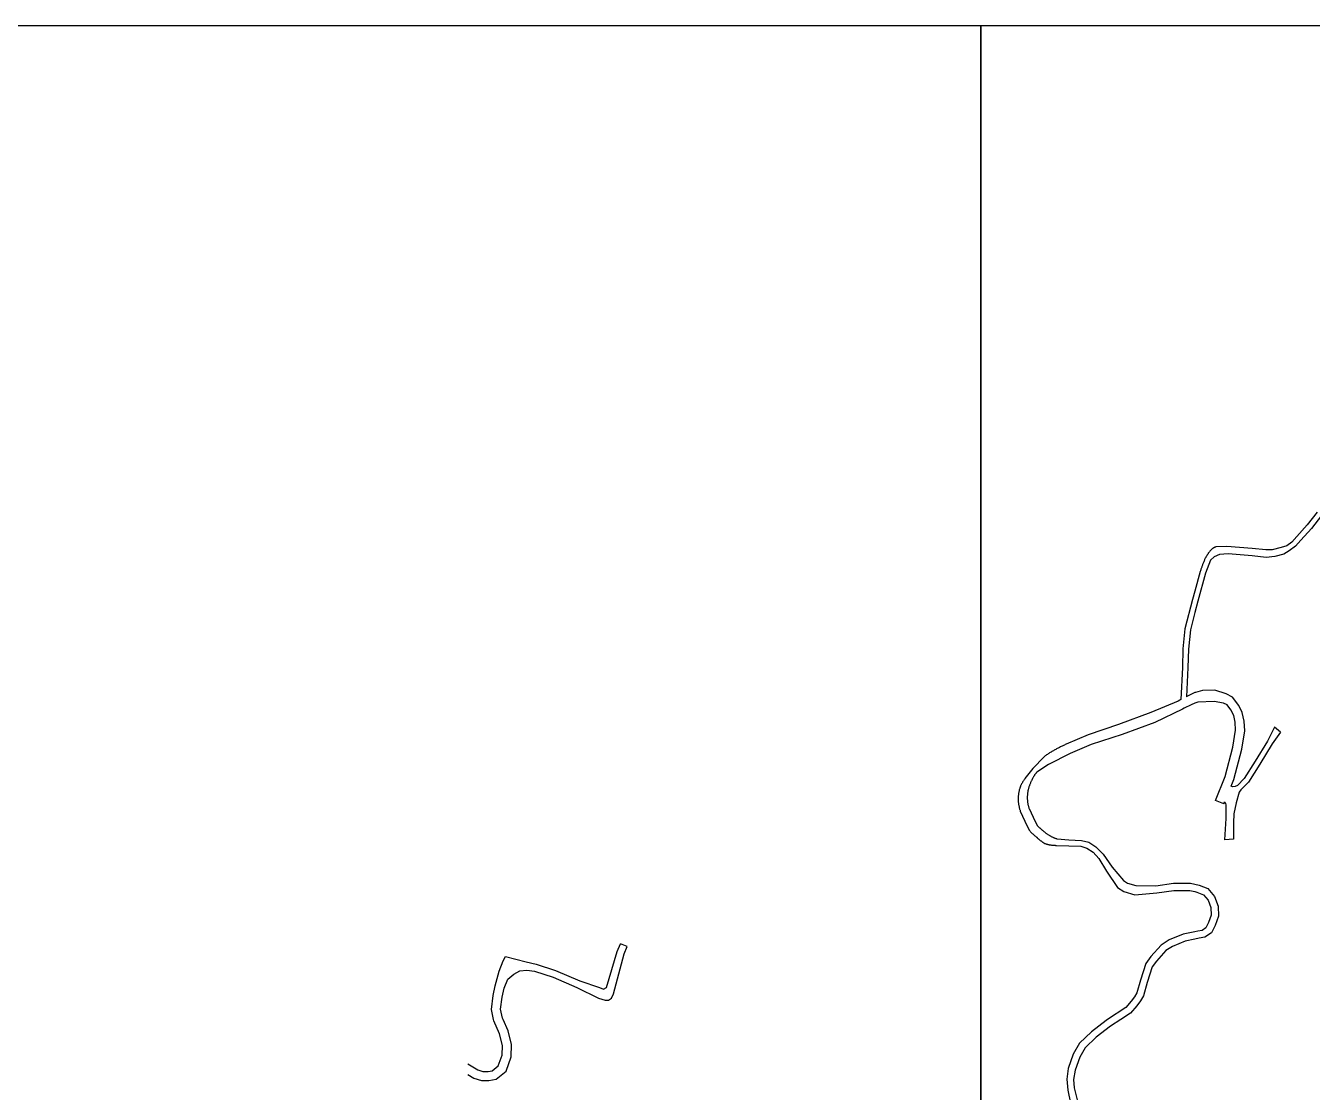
# Model space of a CAD drawing. Header units: metres. Extents: x -24000 to -20800, y -90000 to -87000.
# Drawn here: x -22925 to -22218, y -88187 to -87600 of the extents above; entities that cross this region are included whole.
import ezdxf

# ---------------------------------------------------------------- set-up
doc = ezdxf.new("R2010")
doc.units = ezdxf.units.M
doc.header["$LTSCALE"] = 2.5
doc.layers.add('図郭', color=7, linetype='Continuous')
doc.layers.add('道路', color=7, linetype='Continuous')

msp = doc.modelspace()

# ---------------------------------------------------------------- linework, layer by layer
at = {"layer": '図郭'}
for points in [[(-23200, -88200), (-22400, -88200), (-22400, -87600), (-23200, -87600)], [(-22400, -88200), (-21600, -88200), (-21600, -87600), (-22400, -87600)]]:
    msp.add_lwpolyline(points, close=True, dxfattribs=at)
at = {"layer": '道路', "flags": 128}
for points in [[(-22215.06, -87867.68), (-22220.43, -87874.59), (-22226.2, -87880.97), (-22229.02, -87884.16), (-22231.7, -87886.15), (-22234.78, -87887.07), (-22239.86, -87888.25), (-22243.2, -87888.24), (-22250.68, -87887.54), (-22264.7, -87886.55), (-22270.58, -87886.66), (-22270.78, -87886.72), (-22270.97, -87886.78), (-22271.16, -87886.85), (-22271.35, -87886.93), (-22271.53, -87887.02), (-22271.71, -87887.11), (-22271.89, -87887.2), (-22272.07, -87887.31), (-22272.24, -87887.42), (-22272.41, -87887.53), (-22272.57, -87887.65), (-22272.73, -87887.77), (-22272.89, -87887.9), (-22272.99, -87887.99), (-22273.19, -87888.17), (-22273.38, -87888.36), (-22273.57, -87888.55), (-22273.75, -87888.74), (-22273.93, -87888.94), (-22274.11, -87889.15), (-22274.27, -87889.36), (-22274.44, -87889.57), (-22274.6, -87889.79), (-22274.76, -87890.01), (-22274.91, -87890.23), (-22275.06, -87890.45), (-22275.21, -87890.68), (-22275.35, -87890.91), (-22275.5, -87891.14), (-22275.63, -87891.37), (-22275.77, -87891.61), (-22275.91, -87891.84), (-22276.04, -87892.08), (-22276.17, -87892.31), (-22276.3, -87892.55), (-22276.35, -87892.64), (-22276.54, -87893), (-22276.73, -87893.36), (-22276.9, -87893.73), (-22277.07, -87894.09), (-22277.24, -87894.46), (-22277.4, -87894.84), (-22277.55, -87895.21), (-22277.71, -87895.59), (-22277.85, -87895.97), (-22278, -87896.35), (-22278.14, -87896.73), (-22278.27, -87897.11), (-22278.41, -87897.49), (-22278.54, -87897.88), (-22278.67, -87898.26), (-22278.8, -87898.65), (-22278.93, -87899.04), (-22279.05, -87899.42), (-22279.18, -87899.81), (-22279.31, -87900.19), (-22279.32, -87900.23), (-22282.27, -87911.1)], [(-22212.65, -87869.46), (-22218.13, -87876.52), (-22223.97, -87882.98), (-22226.98, -87886.38), (-22230.34, -87888.87), (-22233.41, -87890.73), (-22238.31, -87891.93), (-22243.1, -87892.46), (-22250.78, -87891.66), (-22264.03, -87890.6), (-22268.71, -87890.81), (-22271.61, -87892.13), (-22273.69, -87894.09), (-22276.47, -87901.18), (-22280.63, -87916.48), (-22282.27, -87922.79)], [(-22282.27, -87911.1), (-22283.52, -87915.69), (-22287.73, -87931.81), (-22288.84, -87942.74), (-22289.14, -87953.01), (-22290.04, -87970.75)], [(-22282.27, -87922.79), (-22284.76, -87932.34), (-22285.84, -87942.95), (-22286.15, -87953.14), (-22286.96, -87969.13)], [(-22282.27, -87966.89), (-22286.26, -87968.76), (-22286.96, -87969.13)], [(-22262.4, -88018.41), (-22260.86, -88014.64), (-22256.51, -87997.97), (-22254.88, -87987.86), (-22255.19, -87982.54), (-22256.19, -87977.77), (-22258.18, -87973.92), (-22261.55, -87969.41), (-22265.06, -87967.51), (-22271.22, -87965.49), (-22278.01, -87965.79), (-22282.03, -87966.78), (-22282.27, -87966.89)], [(-22290.04, -87970.75), (-22290.57, -87971.02), (-22291.5, -87971.57), (-22306.45, -87977.8), (-22324.29, -87984.4), (-22340.9, -87990.11), (-22353.17, -87995.28), (-22353.61, -87995.5), (-22354.04, -87995.71), (-22354.48, -87995.93), (-22354.92, -87996.14), (-22355.36, -87996.36), (-22355.79, -87996.57), (-22356.23, -87996.79), (-22356.67, -87997.01), (-22357.1, -87997.22), (-22357.54, -87997.45), (-22357.97, -87997.67), (-22358.4, -87997.89), (-22358.83, -87998.12), (-22359.26, -87998.35), (-22359.69, -87998.58), (-22360.12, -87998.82), (-22360.54, -87999.06), (-22360.96, -87999.3), (-22361.38, -87999.55), (-22361.8, -87999.8), (-22362.21, -88000.05), (-22362.62, -88000.31), (-22363.03, -88000.58), (-22363.43, -88000.85), (-22363.83, -88001.12), (-22364.22, -88001.4), (-22364.61, -88001.69), (-22365, -88001.98), (-22365.23, -88002.16), (-22371.37, -88008.66), (-22375.74, -88014.09), (-22375.9, -88014.34), (-22376.06, -88014.59), (-22376.23, -88014.84), (-22376.39, -88015.09), (-22376.55, -88015.34), (-22376.71, -88015.59), (-22376.87, -88015.85), (-22377.02, -88016.11), (-22377.18, -88016.36), (-22377.33, -88016.62), (-22377.47, -88016.89), (-22377.61, -88017.15), (-22377.75, -88017.41), (-22377.88, -88017.68), (-22378.01, -88017.95), (-22378.13, -88018.22), (-22378.24, -88018.5), (-22378.35, -88018.77), (-22378.46, -88019.05), (-22378.54, -88019.3), (-22378.65, -88019.65), (-22378.75, -88020.01), (-22378.85, -88020.37), (-22378.94, -88020.73), (-22379.02, -88021.09), (-22379.09, -88021.45), (-22379.16, -88021.82), (-22379.22, -88022.19), (-22379.27, -88022.55), (-22379.32, -88022.92), (-22379.36, -88023.29), (-22379.4, -88023.66), (-22379.42, -88024.03), (-22379.44, -88024.41), (-22379.46, -88024.78), (-22379.47, -88025.15), (-22379.47, -88025.52), (-22379.46, -88025.89), (-22379.46, -88026.06), (-22379.45, -88026.41), (-22379.43, -88026.76), (-22379.4, -88027.11), (-22379.36, -88027.46), (-22379.32, -88027.81), (-22379.27, -88028.16), (-22379.21, -88028.51), (-22379.15, -88028.86), (-22379.09, -88029.2), (-22379.01, -88029.55), (-22378.93, -88029.89), (-22378.85, -88030.24), (-22378.76, -88030.58), (-22378.67, -88030.92), (-22378.57, -88031.26), (-22378.47, -88031.59), (-22378.37, -88031.93), (-22378.3, -88032.15), (-22375.77, -88037.55), (-22373.38, -88042.52), (-22373.22, -88042.74), (-22373.04, -88042.96), (-22372.87, -88043.18), (-22372.68, -88043.39), (-22372.5, -88043.59), (-22372.3, -88043.8), (-22372.11, -88044), (-22371.91, -88044.19), (-22371.71, -88044.38), (-22371.5, -88044.58), (-22371.29, -88044.76), (-22371.08, -88044.95), (-22370.87, -88045.13), (-22370.66, -88045.32), (-22370.44, -88045.5), (-22370.23, -88045.68), (-22370.01, -88045.86), (-22369.8, -88046.04), (-22369.58, -88046.22), (-22369.37, -88046.4), (-22369.3, -88046.45), (-22369.12, -88046.61), (-22368.94, -88046.76), (-22368.76, -88046.92), (-22368.58, -88047.08), (-22368.39, -88047.24), (-22368.21, -88047.4), (-22368.03, -88047.56), (-22367.85, -88047.72), (-22367.66, -88047.88), (-22367.48, -88048.04), (-22367.29, -88048.19), (-22367.1, -88048.35), (-22366.92, -88048.5), (-22366.73, -88048.65), (-22366.53, -88048.79), (-22366.34, -88048.93), (-22366.14, -88049.07), (-22365.94, -88049.2), (-22365.74, -88049.33), (-22365.54, -88049.46), (-22365.33, -88049.58), (-22365.12, -88049.69), (-22364.91, -88049.8), (-22364.69, -88049.9), (-22364.56, -88049.95), (-22364.34, -88050.04), (-22364.1, -88050.13), (-22363.87, -88050.21), (-22363.63, -88050.28), (-22363.39, -88050.34), (-22363.15, -88050.4), (-22362.91, -88050.46), (-22362.67, -88050.51), (-22362.42, -88050.55), (-22362.18, -88050.59), (-22361.93, -88050.63), (-22361.68, -88050.66), (-22361.44, -88050.69), (-22361.19, -88050.72), (-22360.94, -88050.74), (-22360.69, -88050.77), (-22360.44, -88050.79), (-22360.19, -88050.81), (-22359.94, -88050.83), (-22359.69, -88050.85), (-22359.44, -88050.86), (-22359.19, -88050.88), (-22358.94, -88050.9), (-22358.69, -88050.92), (-22358.44, -88050.94), (-22358.4, -88050.95), (-22351.61, -88051.09), (-22344.93, -88051.44), (-22341.7, -88052.46), (-22338.15, -88054.69), (-22335.04, -88058.15), (-22330.95, -88065.06), (-22324.93, -88074.04), (-22321.36, -88076.26), (-22315.29, -88078.06), (-22303.16, -88077.06)], [(-22282.27, -87972.77), (-22284.39, -87973.55), (-22288.18, -87975.42), (-22289.12, -87975.98), (-22304.25, -87983.38), (-22322.31, -87989.85), (-22339.26, -87995.45), (-22350.94, -88000.4), (-22362.72, -88006.49), (-22369.15, -88010.6), (-22369.33, -88010.79), (-22369.5, -88010.97), (-22369.67, -88011.17), (-22369.83, -88011.36), (-22369.98, -88011.56), (-22370.14, -88011.77), (-22370.28, -88011.97), (-22370.42, -88012.19), (-22370.56, -88012.4), (-22370.7, -88012.62), (-22370.83, -88012.84), (-22370.96, -88013.06), (-22371.09, -88013.28), (-22371.21, -88013.51), (-22371.33, -88013.73), (-22371.45, -88013.96), (-22371.57, -88014.19), (-22371.69, -88014.42), (-22371.8, -88014.64), (-22371.92, -88014.87), (-22371.98, -88014.99), (-22372.14, -88015.33), (-22372.3, -88015.66), (-22372.46, -88016), (-22372.61, -88016.34), (-22372.76, -88016.68), (-22372.9, -88017.03), (-22373.04, -88017.37), (-22373.18, -88017.72), (-22373.31, -88018.07), (-22373.43, -88018.42), (-22373.55, -88018.78), (-22373.66, -88019.13), (-22373.76, -88019.49), (-22373.86, -88019.85), (-22373.94, -88020.21), (-22374, -88020.45), (-22374.08, -88020.83), (-22374.15, -88021.21), (-22374.21, -88021.59), (-22374.27, -88021.97), (-22374.32, -88022.36), (-22374.36, -88022.74), (-22374.39, -88023.13), (-22374.42, -88023.51), (-22374.44, -88023.9), (-22374.45, -88024.28), (-22374.45, -88024.67), (-22374.45, -88025.06), (-22374.44, -88025.44), (-22374.42, -88025.79), (-22374.4, -88026.15), (-22374.37, -88026.52), (-22374.33, -88026.89), (-22374.28, -88027.25), (-22374.22, -88027.62), (-22374.16, -88027.98), (-22374.09, -88028.34), (-22374.02, -88028.71), (-22373.93, -88029.07), (-22373.85, -88029.42), (-22373.75, -88029.78), (-22373.65, -88030.13), (-22373.54, -88030.49), (-22373.51, -88030.59), (-22371.25, -88035.4), (-22369.26, -88039.54), (-22369.12, -88039.74), (-22368.96, -88039.94), (-22368.81, -88040.12), (-22368.64, -88040.31), (-22368.47, -88040.49), (-22368.3, -88040.67), (-22368.12, -88040.84), (-22367.95, -88041.01), (-22367.76, -88041.18), (-22367.58, -88041.35), (-22367.39, -88041.51), (-22367.2, -88041.67), (-22367.01, -88041.83), (-22366.82, -88041.99), (-22366.63, -88042.15), (-22366.44, -88042.31), (-22366.25, -88042.47), (-22366.07, -88042.62), (-22365.81, -88042.85), (-22365.55, -88043.07), (-22365.28, -88043.28), (-22365.02, -88043.5), (-22364.75, -88043.72), (-22364.48, -88043.93), (-22364.21, -88044.14), (-22363.94, -88044.34), (-22363.66, -88044.55), (-22363.38, -88044.74), (-22363.1, -88044.94), (-22362.81, -88045.13), (-22362.52, -88045.31), (-22362.23, -88045.48), (-22362.07, -88045.57), (-22361.81, -88045.72), (-22361.54, -88045.87), (-22361.28, -88046.01), (-22361.01, -88046.15), (-22360.73, -88046.28), (-22360.46, -88046.41), (-22360.18, -88046.54), (-22359.91, -88046.66), (-22359.62, -88046.78), (-22359.34, -88046.88), (-22359.06, -88046.99), (-22358.77, -88047.09), (-22358.48, -88047.18), (-22358.19, -88047.26), (-22357.94, -88047.32), (-22351.53, -88047.88), (-22344.58, -88048.31), (-22340.58, -88049.13), (-22336.71, -88051.68), (-22332.72, -88055.69), (-22327.8, -88062.92), (-22321.62, -88070.21), (-22319.29, -88071.66), (-22314.73, -88073.02), (-22303.71, -88073.1)], [(-22271.01, -88026.24), (-22265.62, -88013.06), (-22261.41, -87996.93), (-22259.91, -87987.6), (-22260.16, -87983.2), (-22260.94, -87979.46), (-22262.53, -87976.39), (-22264.46, -87973.63), (-22266.46, -87972.62), (-22271.74, -87971.69), (-22280.69, -87972.18), (-22282.27, -87972.77)], [(-22238.41, -87985.85), (-22242.31, -87993.57), (-22249.17, -88004.61), (-22255.22, -88014.19), (-22258.84, -88017.91), (-22260.18, -88018.57), (-22261.65, -88018.7), (-22262.4, -88018.41)], [(-22235.12, -87988.64), (-22239.7, -87995.04), (-22246.6, -88006.16), (-22252.85, -88016.06), (-22257.05, -88020.37), (-22258, -88021.72)], [(-22235.12, -87988.64), (-22238.41, -87985.85)], [(-22258, -88021.72), (-22259.64, -88027.42), (-22260.86, -88033.55), (-22261.02, -88038.48), (-22261.05, -88047.5)], [(-22266.38, -88028.13), (-22271.01, -88026.24)], [(-22266.38, -88028.13), (-22265.94, -88027.04)], [(-22265.73, -88047.8), (-22265.01, -88036.2), (-22265.12, -88028.6), (-22265.33, -88027.82), (-22265.94, -88027.04)], [(-22261.05, -88047.5), (-22265.73, -88047.8)], [(-22303.71, -88073.1), (-22294.1, -88071.77), (-22284.69, -88071.68), (-22282.27, -88072.23)], [(-22282.27, -88072.23), (-22279.92, -88072.76), (-22275.09, -88074.71), (-22271.45, -88078.95), (-22269.48, -88084.44), (-22269.35, -88089.9), (-22271.04, -88094.94), (-22273.14, -88099.08), (-22276.75, -88101.47), (-22279.91, -88101.98), (-22282.27, -88102.47)], [(-22303.16, -88077.06), (-22293.8, -88075.76), (-22285.12, -88075.69), (-22282.27, -88076.33)], [(-22282.27, -88076.33), (-22281.12, -88076.59), (-22277.49, -88078.05), (-22274.96, -88081), (-22273.47, -88085.18), (-22273.37, -88089.29), (-22274.74, -88093.4), (-22276.23, -88096.33), (-22278.23, -88097.66), (-22280.64, -88098.05), (-22282.27, -88098.39)], [(-22282.27, -88098.39), (-22288.8, -88099.75), (-22296.43, -88102.92), (-22300.82, -88105.75), (-22306.48, -88112.08), (-22309.3, -88115.94), (-22312.28, -88125.13), (-22314.17, -88132.06), (-22315.52, -88134.19), (-22317.4, -88136.71), (-22320.35, -88140.17), (-22330.36, -88146.73)], [(-22282.27, -88102.47), (-22287.61, -88103.59), (-22294.56, -88106.48), (-22298.2, -88108.82), (-22303.37, -88114.6), (-22305.69, -88117.78), (-22308.44, -88126.27), (-22310.47, -88133.69), (-22312.22, -88136.45), (-22314.26, -88139.2), (-22317.68, -88143.2), (-22323.07, -88146.73)], [(-22662.76, -88114.38), (-22661.55, -88112.01), (-22650.1, -88114.91), (-22644.57, -88116.29), (-22633.91, -88119.71), (-22620.51, -88125.41), (-22609.76, -88129.02), (-22607.6, -88130.03), (-22605.96, -88129.09), (-22600.04, -88109.27), (-22598.22, -88105.04)], [(-22656.93, -88121.77), (-22653.61, -88120.02), (-22649.78, -88119.62), (-22645.46, -88120.2), (-22635.31, -88123.46), (-22622.18, -88129.05), (-22610.28, -88134.88), (-22606.57, -88136.09), (-22604.84, -88136.08), (-22603.12, -88134.96), (-22602.15, -88132.6), (-22596.25, -88110.58), (-22594.55, -88106.62)], [(-22594.55, -88106.62), (-22598.22, -88105.04)], [(-22668.1, -88146.72), (-22669.22, -88141.21), (-22668.17, -88133.54), (-22667.09, -88128.23), (-22664.93, -88120.18), (-22662.76, -88114.38)], [(-22662.82, -88146.72), (-22663.15, -88145.97), (-22664.15, -88141.04), (-22663.24, -88134.38), (-22662.22, -88129.38), (-22660.22, -88124.55), (-22656.93, -88121.77)], [(-22682.28, -88171.04), (-22676.77, -88174.48), (-22673.92, -88175.32), (-22671.08, -88175.3), (-22668.74, -88174.91), (-22665.42, -88172.17), (-22663.37, -88166.35), (-22663.16, -88161.04), (-22664.81, -88154.63), (-22667.94, -88147.49), (-22668.1, -88146.72)], [(-22682.28, -88176.93), (-22678.84, -88179.07), (-22674.63, -88180.32), (-22670.65, -88180.29), (-22666.59, -88179.62), (-22661.17, -88175.14), (-22658.4, -88167.3), (-22658.13, -88160.5), (-22660.06, -88152.99), (-22662.82, -88146.72)], [(-22330.36, -88146.73), (-22331.07, -88147.2), (-22339.11, -88153.43), (-22345.81, -88159.81), (-22349.18, -88165.8), (-22352.01, -88173.65), (-22352.77, -88179.56), (-22352.19, -88185.66), (-22350.75, -88192.73), (-22348.64, -88198.74), (-22348.39, -88200)], [(-22323.07, -88146.73), (-22328.74, -88150.45), (-22336.5, -88156.47), (-22342.62, -88162.29), (-22345.53, -88167.47), (-22348.1, -88174.6), (-22349.1, -88179.69), (-22348.67, -88184.36), (-22346.89, -88191.66), (-22345.49, -88197.71), (-22344.94, -88200)]]:
    msp.add_lwpolyline(points, dxfattribs=at)

doc.saveas('drawing.dxf')
